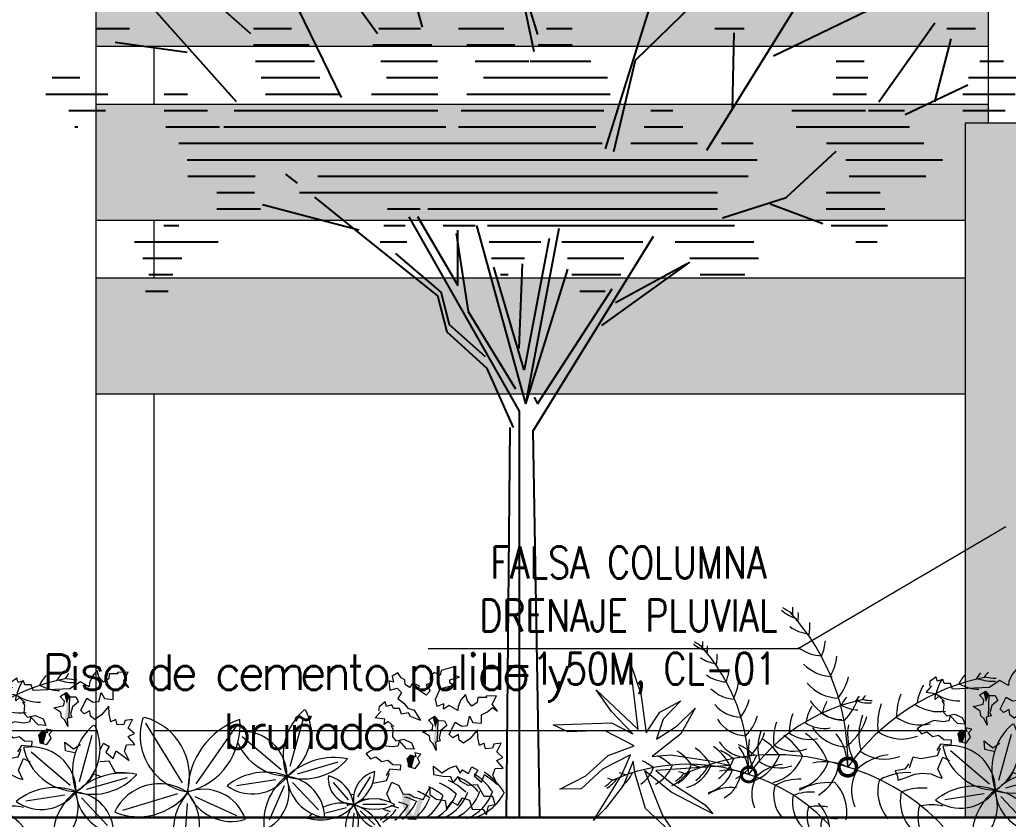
# Model space of a CAD drawing. Header units: millimetres. Extents: x 8.3 to 26.8, y 5.8 to 17.5.
# Drawn here: x 24.275 to 25.981, y 7.159 to 8.54 of the extents above; entities that cross this region are included whole.
import ezdxf

# ---------------------------------------------------------------- set-up
doc = ezdxf.new("R2010")
doc.units = ezdxf.units.MM
for name, color, linetype, lineweight in [('.', 7, 'Continuous', 0), ('Ale-Texto', 3, 'Continuous', 5), ('Arborizacion', 76, 'Continuous', 0), ('LEST 01', 253, 'Continuous', 9), ('LROTULOS', 7, 'Continuous', 5)]:
    doc.layers.add(name, color=color, linetype=linetype, lineweight=lineweight)
doc.layers.add('LHATCH', color=254, linetype='Continuous', lineweight=5, true_color=0xcfcfcf)
doc.styles.get("Standard").update_dxf_attribs({"font": 'arial.ttf'})
doc.styles.add('STYLE5', font='romans.shx', dxfattribs={"width": 0.8})

# ---------------------------------------------------------------- blocks, each defined once
blk = doc.blocks.new('DJHDTYSJSTD')
at = {"color": 49, "true_color": 0x594322}
for p, q in [((63.60216769562312, 12.74323309076743), (63.43356474371492, 12.97566917050034)), ((63.5533186870185, 12.65707932807587), (63.40780152289231, 12.95747591342145)), ((64.04758516760043, 12.58587565683053), (64.24207523247165, 12.89986393267165)), ((64.1375068656034, 12.71338304761304), (64.3223958620951, 12.8028332282509)), ((63.91051650171944, 12.5874889802829), (63.9745923809898, 12.79222049495488)), ((63.9511023855339, 12.70731862858673), (64.02914978979064, 12.78312386641544)), ((63.34490895441357, 12.71793136188275), (63.24716026364543, 12.73157630469192)), ((63.92155045576677, 12.58375609092595), (63.9511023855339, 12.70731862858673)), ((63.79424983523152, 12.23277783977906), (63.64503921964544, 12.49555119528927)), ((63.80258499490942, 12.24263252069678), (63.73639057709159, 12.48375279902962)), ((63.80258499490942, 12.24263252069678), (63.84759721063256, 12.48031612137763)), ((63.8003117695427, 12.28811566339401), (63.7593937129421, 12.42759730099883)), ((63.80258499490942, 12.24263252069678), (63.85952886084186, 12.42457624205309)), ((63.82152853963192, 11.68470597027754), (63.81243563816512, 12.20624600653902))]:
    blk.add_line(p, q, dxfattribs=at)
at = {"color": 47, "true_color": 0x8d6a35}
for p, q in [((63.66276671863026, 12.75193561306974), (63.62184357476047, 12.90100256109087)), ((63.43080116882198, 12.74296738731048), (63.35181976570826, 12.81325724540788)), ((63.41159023183682, 12.6512227525935), (63.29565573813504, 12.78084970928057)), ((64.27996232191667, 12.6512227525935), (64.35573650080671, 12.75810813793197)), ((64.08219171501366, 12.64136807167577), (64.08446494038037, 12.7444631951228)), ((64.35573650080671, 12.6512227525935), (64.37771101268481, 12.73612461896164)), ((64.31557618599498, 12.6337875478929), (64.40044326635183, 12.67396432394211)), ((64.15493492674808, 12.52159579590641), (64.22237394596023, 12.58451414330423)), ((63.58965955222839, 12.4639838151566), (63.51740744676058, 12.52200587671125)), ((64.06855236281343, 12.49430591028808), (64.15493492674808, 12.52159579590641)), ((64.13296041487, 12.51325721974526), (64.20418814302664, 12.48672538650521)), ((63.5767779418171, 12.47762875796577), (63.44644635412622, 12.51174111498868)), ((63.65634082965165, 12.49582201504465), (63.71089823845246, 12.40258157251535)), ((63.70862501308578, 12.47308044369605), (63.72453759065267, 12.36771116311415)), ((63.71089823845246, 12.40258157251535), (63.71089823845246, 12.47762875796577)), ((63.68361953405205, 12.38893662970618), (63.58965955222839, 12.4639838151566)), ((63.83441015004325, 12.46625797229146), (63.8003117695427, 12.28811566339401)), ((63.81243563816512, 12.20624600653902), (63.9753970040833, 12.4693337809569)), ((63.68816598478547, 12.3934849439759), (63.62678889988451, 12.44579055807771)), ((63.79349209344262, 12.3176797061472), (63.79803854417601, 12.43214561526855)), ((63.90563787819988, 12.34875985365697), (64.02460333905722, 12.43441977240341)), ((63.92382368113349, 12.37984000116674), (64.02005688832384, 12.43214561526855)), ((63.69953211161895, 12.34951790603525), (63.68816598478547, 12.3934849439759)), ((63.81849757247633, 12.24263252069678), (63.91927723040008, 12.39803325824563)), ((63.69650114446336, 12.33966322511753), (63.68361953405205, 12.38893662970618)), ((63.72453759065267, 12.36771116311415), (63.78894564270922, 12.26309993491054)), ((63.75030081147529, 12.29038982052887), (63.69650114446336, 12.33966322511753)), ((63.74802758610859, 12.30630892047289), (63.69953211161895, 12.34951790603525)), ((63.78591467555361, 12.21079432080873), (63.75030081147529, 12.29038982052887)), ((63.81395112174292, 12.25172914923624), (63.81849757247633, 12.24263252069678)), ((63.79424983523152, 11.68470597027754), (63.79424983523152, 12.23277783977906)), ((63.77672194372618, 11.68245056333781), (63.78136822482019, 12.21079432080873))]:
    blk.add_line(p, q, dxfattribs=at)
at = {"color": 99, "true_color": 0x1a511e}
for p, q in [((63.81395112174292, 12.71868941426104), (63.77757951587572, 12.89531561840192)), ((63.73413379745899, 12.70608380755388), (63.80700231281531, 12.70608380755388)), ((63.80840864256423, 12.70608380755388), (63.8907998407625, 12.70608380755388)), ((64.22237394596027, 12.70608380755388), (64.26038363180477, 12.70608380755388)), ((64.41681334312365, 12.70608380755388), (64.44860778440324, 12.70608380755388)), ((63.16213587028433, 12.68387672058508), (63.19951886216333, 12.68387672058508)), ((63.4449219771734, 12.68387672058508), (63.52425947866729, 12.68387672058508)), ((63.74531150786761, 12.68387672058508), (63.91299209692393, 12.68387672058508)), ((64.22237394596027, 12.68387672058508), (64.26537037683138, 12.68387672058508)), ((64.40157114924014, 12.68387672058508), (64.48332769513483, 12.68387672058508)), ((63.15348241722748, 12.66166963361628), (63.2375995448895, 12.66166963361628)), ((63.45047184605824, 12.66166963361628), (63.54971437668501, 12.66166963361628)), ((63.59384880597738, 12.66166963361628), (63.68361953405209, 12.66166963361628)), ((63.72312336419076, 12.66166963361628), (63.91674386959034, 12.66166963361628)), ((64.21789849389411, 12.66166963361628), (64.26361790407275, 12.66166963361628)), ((64.39371647646546, 12.66166963361628), (64.46466766365805, 12.66166963361628)), ((63.18473093491118, 12.63946254664749), (63.23435105880029, 12.63946254664749)), ((63.31384154106868, 12.63946254664749), (63.37215829811011, 12.63946254664749)), ((63.40814963060214, 12.63946254664749), (63.68361953405209, 12.63946254664749)), ((63.71509430460147, 12.63946254664749), (63.90830710915462, 12.63946254664749)), ((64.16250419142345, 12.63946254664749), (64.26186543131409, 12.63946254664749)), ((64.26608266521035, 12.63946254664749), (64.31461612468422, 12.63946254664749)), ((64.39378146389183, 12.63946254664749), (64.45095109132082, 12.63946254664749)), ((63.19275999450048, 12.61725545967869), (63.19702750818604, 12.61725545967869)), ((63.316074078084, 12.61725545967869), (63.38840072855614, 12.61725545967869)), ((63.39432043666761, 12.61725545967869), (63.69445846999297, 12.61725545967869)), ((63.7116766951946, 12.61725545967869), (63.89742599441317, 12.61725545967869)), ((64.16821224555163, 12.61725545967869), (64.32138839229393, 12.61725545967869)), ((63.33324610675053, 12.5950483727099), (63.90607944747002, 12.5950483727099)), ((64.20939751663082, 12.5950483727099), (64.34085900737492, 12.5950483727099)), ((63.3449089544136, 12.5728412857411), (64.11553235372531, 12.5728412857411)), ((64.2355638517761, 12.5728412857411), (64.36604293772746, 12.5728412857411)), ((63.34548798542506, 12.55063419877231), (63.43687136173567, 12.55063419877231)), ((63.52123047396053, 12.55063419877231), (64.10335076453184, 12.55063419877231)), ((64.23981271491526, 12.55063419877231), (64.3438449494512, 12.55063419877231)), ((63.38506926922533, 12.52842711180351), (63.43570762671866, 12.52842711180351)), ((63.49645731219368, 12.52842711180351), (64.06173268671338, 12.52842711180351)), ((64.20873459376006, 12.52842711180351), (64.28187786932551, 12.52842711180351)), ((63.38506926922533, 12.50622002483472), (63.44411302000166, 12.50622002483472)), ((63.6156240196395, 12.50622002483472), (63.66003512058256, 12.50622002483472)), ((63.66998018185187, 12.50622002483472), (64.06173268671338, 12.50622002483472)), ((64.20873459376006, 12.50622002483472), (64.28812105352822, 12.50622002483472)), ((63.31314350230622, 12.48401293786592), (63.333553846938, 12.48401293786592)), ((63.61065868015665, 12.48401293786592), (63.63965084864537, 12.48401293786592)), ((63.7509707611394, 12.48401293786592), (64.08494768961015, 12.48401293786592)), ((64.21568997395323, 12.48401293786592), (64.29187103329079, 12.48401293786592)), ((63.27368122625697, 12.46180585089712), (63.38674280175521, 12.46180585089712)), ((63.6056933406738, 12.46180585089712), (63.64190827118193, 12.46180585089712)), ((63.75301980621106, 12.46180585089712), (63.82314017667296, 12.46180585089712)), ((63.85130159932002, 12.46180585089712), (63.96088368912234, 12.46180585089712)), ((64.24909122141676, 12.46180585089712), (64.27770210460382, 12.46180585089712)), ((63.28487361359121, 12.43959876392833), (63.33770730950868, 12.43959876392833)), ((63.75619391125598, 12.43959876392833), (63.8009421883967, 12.43959876392833)), ((63.85895931115021, 12.43959876392833), (63.93541008833489, 12.43959876392833)), ((63.2927150142347, 12.41739167695954), (63.32549188256328, 12.41739167695954)), ((63.76864644126461, 12.41739167695954), (63.77874420012044, 12.41739167695954)), ((63.86476493885322, 12.41739167695954), (63.93127148035119, 12.41739167695954)), ((63.28850505094092, 12.39518458999074), (63.31909585204301, 12.39518458999074)), ((63.87572335769165, 12.39518458999074), (63.91002296292608, 12.39518458999074))]:
    blk.add_line(p, q, dxfattribs=at)
at = {"color": 97, "true_color": 0x25742c}
for p, q in [((63.80713144564282, 12.77857555214572), (63.81849757247633, 12.74218903798794)), ((63.22111301296271, 12.75049798149147), (63.26669088188371, 12.75049798149147)), ((63.43432248550385, 12.75049798149147), (63.48562756753249, 12.75049798149147)), ((63.60393316398203, 12.75049798149147), (63.66034044680688, 12.75049798149147)), ((63.71177837664177, 12.75049798149147), (63.77295799644605, 12.75049798149147)), ((63.83060663084048, 12.75049798149147), (63.86547756338818, 12.75049798149147)), ((64.05826653939532, 12.75049798149147), (64.09817518420766, 12.75049798149147)), ((64.37223804112818, 12.75049798149147), (64.41099241036336, 12.75049798149147)), ((63.43432248550385, 12.72829089452267), (63.50962898639431, 12.72829089452267)), ((63.59582020394554, 12.72829089452267), (63.67572775718902, 12.72829089452267)), ((63.72295608705038, 12.72829089452267), (63.78805281062827, 12.72829089452267)), ((63.81950763670236, 12.72829089452267), (63.86547756338818, 12.72829089452267)), ((63.43694457513662, 12.70608380755388), (63.51694423253079, 12.70608380755388)), ((63.60673107953895, 12.70608380755388), (63.68326669660361, 12.70608380755388)), ((63.61425663096615, 12.68387672058508), (63.68361953405209, 12.68387672058508)), ((63.31384154106868, 12.66166963361628), (63.34523261418603, 12.66166963361628)), ((63.97197517903201, 12.63946254664749), (64.00164589498998, 12.63946254664749)), ((63.96278980457287, 12.61725545967869), (64.01505841563261, 12.61725545967869)), ((63.94469904481178, 12.5950483727099), (64.03489491579437, 12.5950483727099)), ((64.06716958020391, 12.5950483727099), (64.11011696973274, 12.5950483727099)), ((63.4938668684428, 12.54091014082014), (63.47827150926004, 12.55343399579447)), ((63.69083433699642, 12.48401293786592), (63.73427319624757, 12.48401293786592)), ((64.00448631891626, 12.46180585089712), (64.1111123680462, 12.46180585089712)), ((64.0243621657013, 12.43959876392833), (64.11733203693414, 12.43959876392833)), ((64.03853109438828, 12.41739167695954), (64.0989394180767, 12.41739167695954))]:
    blk.add_line(p, q, dxfattribs=at)
blk = doc.blocks.new('47')
at = {"color": 99, "lineweight": 0, "true_color": 0x256f25}
for p, q in [((1710.064902356148, 123.2403271585278), (1710.058992043365, 123.235860100515)), ((1710.066026929928, 123.2361690009169), (1710.064902356148, 123.2403271585278)), ((1710.058992043365, 123.235860100515), (1710.058497658444, 123.2317953277133)), ((1710.071117866126, 123.2376945643984), (1710.066026929928, 123.2361690009169)), ((1710.072527627559, 123.2339747680785), (1710.071117866126, 123.2376945643984)), ((1710.07844672232, 123.2340881168854), (1710.072527627559, 123.2339747680785)), ((1710.115364163184, 123.2303525781028), (1710.080410692637, 123.2287120330606)), ((1710.125450811743, 123.23683445926), (1710.115364163184, 123.2303525781028)), ((1710.134037408571, 123.2358843614107), (1710.133633960111, 123.2322690995456)), ((1710.156336523659, 123.2282306386837), (1710.161944267535, 123.2308309619591)), ((1710.161944267535, 123.2308309619591), (1710.166738791272, 123.235102511163)), ((1710.171347795357, 123.2316529536627), (1710.166457317236, 123.2381075081391)), ((1710.166738791272, 123.235102511163), (1710.171347795357, 123.2316529536627)), ((1710.125695095275, 123.2095316631936), (1710.131372511211, 123.2212241930246)), ((1710.131372511211, 123.2212241930246), (1710.137524515987, 123.2174907054876)), ((1710.142822196212, 123.2180947255989), (1710.144884382659, 123.2268121084425)), ((1710.144884382659, 123.2268121084425), (1710.147991578797, 123.2209802365278)), ((1710.147991578797, 123.2209802365278), (1710.156319161612, 123.2200450343162)), ((1710.156319161612, 123.2200450343162), (1710.156336523659, 123.2282306386837)), ((1710.137524515987, 123.2174907054876), (1710.142822196212, 123.2180947255989)), ((1710.152326620035, 123.213907970723), (1710.145274328638, 123.2054134687122)), ((1710.152620579255, 123.2066140301198), (1710.152326620035, 123.213907970723)), ((1710.128955432675, 123.2063548377812), (1710.125695095275, 123.2095316631936)), ((1710.134333999358, 123.2094881247464), (1710.128955432675, 123.2063548377812)), ((1710.134938062255, 123.2041904417626), (1710.134333999358, 123.2094881247464)), ((1710.139119900239, 123.2012203631354), (1710.134938062255, 123.2041904417626)), ((1710.145274328638, 123.2054134687122), (1710.139119900239, 123.2012203631354)), ((1710.154194781919, 123.1989863350833), (1710.152620579255, 123.2066140301198)), ((1710.15887349044, 123.2012503886916), (1710.154194781919, 123.1989863350833)), ((1710.160189867065, 123.1959116336706), (1710.15887349044, 123.2012503886916)), ((1710.166588397911, 123.1964521513372), (1710.160189867065, 123.1959116336706)), ((1710.167913429768, 123.2002741116841), (1710.166588397911, 123.1964521513372)), ((1710.174791396702, 123.2012417982103), (1710.167913429768, 123.2002741116841)), ((1710.170679382247, 123.19303251347), (1710.174791396702, 123.2012417982103)), ((1710.176543713753, 123.187691305208), (1710.170679382247, 123.19303251347)), ((1710.170661974655, 123.184846869075), (1710.176543713753, 123.187691305208)), ((1710.176863836203, 123.1774720288453), (1710.170661974655, 123.184846869075)), ((1710.111012833927, 123.1712647526955), (1710.11057689626, 123.1794765334627)), ((1710.11057689626, 123.1794765334627), (1710.118590701809, 123.1731016698198)), ((1710.118590701809, 123.1731016698198), (1710.125468681911, 123.1774479918203)), ((1710.144013087848, 123.1722849571781), (1710.147113922874, 123.1787333447971)), ((1710.147113922874, 123.1787333447971), (1710.152640767123, 123.1754257657444)), ((1710.152640767123, 123.1754257657444), (1710.149348126494, 123.1701579327494)), ((1710.167131549904, 123.1709513672152), (1710.169116595885, 123.1772042460253)), ((1710.169116595885, 123.1772042460253), (1710.176863836203, 123.1774720288453)), ((1710.066498320923, 123.1531061033767), (1710.07122057065, 123.1640091038533)), ((1710.07122057065, 123.1640091038533), (1710.077604195448, 123.160912014819)), ((1710.119558355958, 123.1696022983332), (1710.111012833927, 123.1712647526955)), ((1710.149348126494, 123.1701579327494), (1710.156275982576, 123.1641056711357)), ((1710.156275982576, 123.1641056711357), (1710.159231133189, 123.1714070905539)), ((1710.159231133189, 123.1714070905539), (1710.165342023142, 123.1669612920485)), ((1710.165342023142, 123.1669612920485), (1710.171426819508, 123.1620621455251)), ((1710.171426819508, 123.1620621455251), (1710.167131549904, 123.1709513672152)), ((1710.038572070094, 123.1577181392724), (1710.035283925692, 123.152632655821)), ((1710.152492681052, 123.1615950162945), (1710.143618410955, 123.1609373934187)), ((1710.158675887802, 123.1505177637577), (1710.152492681052, 123.1615950162945)), ((1710.035283925692, 123.152632655821), (1710.026102037533, 123.1511481347596)), ((1710.026102037533, 123.1511481347596), (1710.028080903487, 123.1460310649473)), ((1710.028080903487, 123.1460310649473), (1710.028569118793, 123.142104481815)), ((1710.035525574898, 123.1444321130299), (1710.044567967468, 123.1480037909031)), ((1710.044567967468, 123.1480037909031), (1710.051434739211, 123.1487771862098)), ((1710.051434739211, 123.1487771862098), (1710.060306523692, 123.1482654496517)), ((1710.060306523692, 123.1482654496517), (1710.066248081235, 123.145388739906)), ((1710.066248081235, 123.145388739906), (1710.070523344055, 123.1440375744352)), ((1710.070523344055, 123.1440375744352), (1710.066498320923, 123.1531061033767)), ((1710.133648370151, 123.142410424691), (1710.138146481428, 123.1494279596172)), ((1710.138146481428, 123.1494279596172), (1710.144830232304, 123.1470282431278)), ((1710.167120503423, 123.1504854632866), (1710.158675887802, 123.1505177637577)), ((1710.388669710838, 123.1276783584531), (1710.400651866173, 123.1466732658478)), ((1710.028569118793, 123.142104481815), (1710.035525574898, 123.1444321130299)), ((1710.379740257108, 123.124909306691), (1710.365451679215, 123.14122460343)), ((1710.358050685983, 123.1123655714773), (1710.377961583782, 123.1174765779192)), ((1710.393477752243, 123.1206223455557), (1710.415861556089, 123.1207018035985)), ((1710.391036803199, 123.1143243668553), (1710.404793068456, 123.1010121208584))]:
    blk.add_line(p, q, dxfattribs=at)
at = {"color": 3, "lineweight": 0, "true_color": 0x1fff1f}
for p, q in [((1710.136681237918, 123.2422941170645), (1710.134037408571, 123.2358843614107)), ((1710.141078472402, 123.247563167649), (1710.136681237918, 123.2422941170645)), ((1710.142807033918, 123.2414859252599), (1710.141078472402, 123.247563167649)), ((1710.14706739069, 123.2364971530883), (1710.142807033918, 123.2414859252599)), ((1710.15226290413, 123.2398359237045), (1710.14706739069, 123.2364971530883)), ((1710.15272989782, 123.2445520334325), (1710.15226290413, 123.2398359237045)), ((1710.16091924818, 123.2445994342053), (1710.15272989782, 123.2445520334325)), ((1710.170554436053, 123.2460577788669), (1710.16052945091, 123.2457264612265)), ((1710.16052945091, 123.2457264612265), (1710.16091924818, 123.2445994342053)), ((1710.166457317236, 123.2381075081391), (1710.170554436053, 123.2460577788669)), ((1710.080410692637, 123.2287120330606), (1710.07844672232, 123.2340881168854)), ((1710.133633960111, 123.2322690995456), (1710.125450811743, 123.23683445926)), ((1710.324612961747, 123.1567664347855), (1710.336721876756, 123.2007728606291)), ((1710.315800369885, 123.1531788531965), (1710.278818016571, 123.1847701038865)), ((1710.331298035161, 123.1495118901239), (1710.370131082982, 123.1607838827241)), ((1710.310707417503, 123.1438365676012), (1710.273563455767, 123.1382652723242)), ((1710.318796264587, 123.1381811756815), (1710.304656796183, 123.1056301511674)), ((1710.326685370111, 123.1412674816785), (1710.351209668736, 123.1152323108217)), ((1710.38478986249, 123.1120308100817), (1710.382708955384, 123.0884643524858))]:
    blk.add_line(p, q, dxfattribs=at)
at = {"color": 97, "lineweight": 0, "true_color": 0x339933}
for p, q in [((1710.187129300251, 123.1975495684551), (1710.221803460124, 123.1409057674894)), ((1710.272708334628, 123.1944897072252), (1710.234757962988, 123.1401638194029)), ((1710.124350668711, 123.1420753386423), (1710.13645958372, 123.1860817644859)), ((1710.115538076849, 123.1384877570533), (1710.078555723535, 123.1700790077433)), ((1710.131035742125, 123.1348207939807), (1710.169868789947, 123.1460927865809)), ((1710.110445124468, 123.129145471458), (1710.073301162731, 123.123574176181)), ((1710.126423077076, 123.1265763855353), (1710.150947375701, 123.1005412146785)), ((1710.165640074277, 123.1150840953214), (1710.217866057326, 123.1307555687626)), ((1710.273914456362, 123.1096331127006), (1710.23428720894, 123.127589881282)), ((1710.223802736647, 123.0744191343748), (1710.226978261529, 123.1212306034765))]:
    blk.add_line(p, q, dxfattribs=at)
at = {"color": 3, "lineweight": 0, "true_color": 0x1fff1f}
blk.add_lwpolyline([(1709.822361899206, 123.2174813306466), (1709.805560103958, 123.2000408975517), (1709.799475032775, 123.1812183061012), (1709.818960922507, 123.1939822571626), (1709.836056880261, 123.2107333574647), (1709.822464245023, 123.1863267276807), (1709.795307640332, 123.1646291270444), (1709.812706967264, 123.1663869226843), (1709.84988981995, 123.1604922329368), (1709.869836496607, 123.1561893587911), (1709.798805229691, 123.1515504657763), (1709.81395484292, 123.1389524947531), (1709.845536343976, 123.1188609154933), (1709.852869290814, 123.1102490790126), (1709.813307972464, 123.1309771815734), (1709.787951760866, 123.1515484363799), (1709.804984653893, 123.1086450870325), (1709.820921355853, 123.0856795132852), (1709.789030752461, 123.1153412654208), (1709.779010237623, 123.1483566875909), (1709.777267176101, 123.1603191500113), (1709.768145302484, 123.1375083946218), (1709.751043611573, 123.1153341625334), (1709.739380121389, 123.1040072087159), (1709.766559658708, 123.1473973364974), (1709.774719826376, 123.1663798197968), (1709.748210092141, 123.1526575323402), (1709.727919914207, 123.133991788644), (1709.707489517998, 123.1336689608516), (1709.732402142142, 123.1464339266111), (1709.753490875122, 123.1655783311559), (1709.778240348363, 123.1749936856739), (1709.750004752077, 123.1895032559966), (1709.715048680466, 123.1880611852618), (1709.701169875521, 123.1949172554991), (1709.756556343341, 123.1966821540264), (1709.776975273236, 123.1861587182462), (1709.756567809655, 123.207528417599), (1709.742065066882, 123.2281017018019), (1709.782087172157, 123.190306774034), (1709.774333570493, 123.2539473582261), (1709.784517236234, 123.2242815472975), (1709.789425852152, 123.1871180693397), (1709.802534767837, 123.2068989971854)], close=True, dxfattribs=at)
for points in [[(1710.420128649693, 123.1221493743499), (1710.41640193249, 123.130545808779), (1710.421124182217, 123.1414488092555), (1710.427507807016, 123.1383517202213), (1710.431402041374, 123.1303952370914), (1710.438018554223, 123.1302084998486), (1710.441503019662, 123.1275385472984), (1710.450917815078, 123.1251761892298), (1710.457216645548, 123.1363780477563), (1710.457109615067, 123.1300168857409), (1710.462961491006, 123.125585982873), (1710.471521954221, 123.1241825825504), (1710.472879435258, 123.1161775458097), (1710.47807491908, 123.1228949546588), (1710.483551981718, 123.1198501300932), (1710.488050092996, 123.1268676650194), (1710.494733843871, 123.1244679485301), (1710.497421349964, 123.1158664028686), (1710.507862265991, 123.1155239959612), (1710.511017983364, 123.1105339661729), (1710.512874728946, 123.1190682930144), (1710.519055323334, 123.1203361056176), (1710.517024114991, 123.1279251686889), (1710.508579499369, 123.1279574691599), (1710.50239629262, 123.1390347216968), (1710.493522022522, 123.1383770988209), (1710.486661407226, 123.1422164239741), (1710.483760957874, 123.1471267953046), (1710.479135806572, 123.1412861117964), (1710.476909124554, 123.1466124112518), (1710.469461967527, 123.1470420037354), (1710.460916445495, 123.1487044580977), (1710.460480507828, 123.156916238865), (1710.468494313376, 123.1505413752221), (1710.475372293479, 123.1548876972225), (1710.481864251921, 123.1570471708315), (1710.485757228662, 123.1501953271012), (1710.488012510704, 123.1532489204743), (1710.493916699416, 123.1497246625804), (1710.497017534442, 123.1561730501994), (1710.502544378691, 123.1528654711466), (1710.499251738062, 123.1475976381516), (1710.506179594143, 123.141545376538), (1710.509134744757, 123.1488467959562), (1710.51524563471, 123.1444009974507), (1710.521330431076, 123.1395018509273), (1710.517035161472, 123.1483910726175), (1710.519020207453, 123.1546439514276), (1710.526767447771, 123.1549117342475), (1710.520565586223, 123.1622865744773), (1710.52644732532, 123.1651310106103), (1710.520582993815, 123.1704722188722), (1710.52469500827, 123.1786815036125), (1710.517817041336, 123.1777138170863), (1710.516492009479, 123.1738918567394), (1710.510093478633, 123.1733513390729), (1710.508777102008, 123.1786900940939), (1710.504098393487, 123.1764260404855), (1710.502524190823, 123.1840537355221), (1710.502230231603, 123.1913476761252), (1710.495177940206, 123.1828531741145), (1710.489023511807, 123.1786600685376), (1710.484841673823, 123.1816301471649), (1710.484237610926, 123.1869278301487), (1710.478859044243, 123.1837945431835), (1710.475598706844, 123.1869713685958), (1710.48127612278, 123.1986638984268), (1710.487428127555, 123.1949304108898), (1710.49272580778, 123.1955344310012), (1710.494787994227, 123.2042518138448), (1710.497895190364, 123.1984199419301), (1710.50622277318, 123.1974847397184), (1710.506240135227, 123.205670344086), (1710.511847879103, 123.2082706673613), (1710.516642402841, 123.2125422165652), (1710.521251406925, 123.2090926590649), (1710.516360928804, 123.2155472135413), (1710.520458047621, 123.2234974842691), (1710.510433062478, 123.2231661666287), (1710.510822859748, 123.2220391396075), (1710.502633509388, 123.2219917388347), (1710.502166515698, 123.2172756291068), (1710.496971002258, 123.2139368584906), (1710.492710645486, 123.2189256306621), (1710.49098208397, 123.2250028730512), (1710.486584849486, 123.2197338224668), (1710.483941020139, 123.213324066813), (1710.483537571679, 123.2097088049479), (1710.475354423311, 123.2142741646622), (1710.470158867086, 123.2109353968047), (1710.470263454737, 123.2161271966277), (1710.463928415925, 123.2133089368943), (1710.462328122433, 123.220483326699), (1710.466983120964, 123.2302206709477), (1710.476221022342, 123.232676559776), (1710.481181204901, 123.2319356164082), (1710.476145031956, 123.2358646099955), (1710.476118868726, 123.2387899457551), (1710.485108951282, 123.2414550214404), (1710.480006787517, 123.2431137621863), (1710.481139984154, 123.2514949153902), (1710.467991698443, 123.2477052258974), (1710.467017877435, 123.2432132842359), (1710.461255669929, 123.2458197447517), (1710.457367748379, 123.2414958855345), (1710.457766327626, 123.2360151493073), (1710.453567055192, 123.2341782645587), (1710.457321799477, 123.2283090238128), (1710.453456265549, 123.2243737042486), (1710.446015350541, 123.2294160116747), (1710.447336636406, 123.2331732092013), (1710.440630455123, 123.2351843887963), (1710.437880755784, 123.2314446180684), (1710.433752445403, 123.2342167050288), (1710.43330159893, 123.2387908363093), (1710.43002383749, 123.240539291034), (1710.426673871683, 123.2455405132538), (1710.421219304204, 123.2422166838198), (1710.422524442853, 123.236683640338), (1710.418043696381, 123.2378517525654), (1710.419086152946, 123.2288902864812), (1710.426016429892, 123.2307645751954), (1710.430329051133, 123.2266823651845), (1710.426617996763, 123.2209189400894), (1710.432275627027, 123.216499272439), (1710.436303060615, 123.211978701137), (1710.442167402531, 123.2100160855634), (1710.448158806436, 123.2001194304365), (1710.438837393071, 123.2041007044202), (1710.436959393499, 123.2075876658859), (1710.430314304205, 123.2061517384629), (1710.428350333888, 123.2115278222877), (1710.422431239128, 123.2114144734808), (1710.421021477695, 123.2151342698006), (1710.415930541496, 123.2136087063191), (1710.414805967715, 123.2177668639301), (1710.408895654932, 123.2132998059173), (1710.408401270012, 123.2092350331155)], [(1710.420330847952, 123.1953456848726), (1710.421965632557, 123.1920793425654), (1710.421536040074, 123.1846321855386), (1710.424953297103, 123.1807965740019), (1710.432321978127, 123.1823856723039), (1710.439665732716, 123.1790382815894), (1710.442304685198, 123.1729734892486), (1710.434987053812, 123.1733955897481), (1710.428137644116, 123.180807798809), (1710.426749109814, 123.1758849878406), (1710.421440234399, 123.1750866765097), (1710.412670541542, 123.1762422607686), (1710.400753938013, 123.1712770202605), (1710.396761406846, 123.1685185493557), (1710.400773944796, 123.1637389640412), (1710.405879822177, 123.1655235815625), (1710.411537409656, 123.1611039166708), (1710.417066709904, 123.1623443352848), (1710.42210288009, 123.1584152989115), (1710.429096737402, 123.1580118828276), (1710.428809093749, 123.1530255238697), (1710.419110368297, 123.1538448812475), (1710.41558236717, 123.1478759725014)]]:
    blk.add_lwpolyline(points, dxfattribs=at)
at = {"color": 99, "lineweight": 0, "true_color": 0x256f25}
for points in [[(1710.072871217853, 123.2168808323862), (1710.067560886212, 123.2219192146731), (1710.063978424259, 123.2187959207566), (1710.064323022238, 123.2241405352421), (1710.055387109386, 123.2253875228192), (1710.060868532143, 123.2317426556361)], [(1710.114933686796, 123.2230815509292), (1710.114292862998, 123.2025967903539)], [(1710.070427236384, 123.2179059794704), (1710.072062020989, 123.2146396371631), (1710.071632428506, 123.2071924801363), (1710.075049685535, 123.2033568685997), (1710.082418366559, 123.2049459669017), (1710.089762121148, 123.2015985761872), (1710.09240107363, 123.1955337838463), (1710.085083442244, 123.1959558843459), (1710.078234032548, 123.2033680934068), (1710.076845498246, 123.1984452824383), (1710.071536622831, 123.1976469711074), (1710.062766929974, 123.1988025553663), (1710.050850326445, 123.1938373148583), (1710.046857795278, 123.1910788439534), (1710.050870333229, 123.1862992586389), (1710.055976210609, 123.1880838761602), (1710.061633798088, 123.1836642112685), (1710.067163098337, 123.1849046298826), (1710.072199268522, 123.1809755935093), (1710.079193125834, 123.1805721774253), (1710.078905482181, 123.1755858184674), (1710.069206756729, 123.1764051758452), (1710.065678755601, 123.1704362670992)], [(1710.422774829421, 123.1943205377885), (1710.41746449778, 123.1993589200753), (1710.413882035826, 123.1962356261589), (1710.414226633805, 123.2015802406444), (1710.405290720954, 123.2028272282215), (1710.410772143711, 123.2091823610383)], [(1710.464837298364, 123.2005212563315), (1710.464196474566, 123.1800364957561)], [(1710.092389666548, 123.1888032398252), (1710.08953426888, 123.1782838389561)], [(1710.039511366267, 123.1539588602487), (1710.043006471543, 123.1644672191013), (1710.050215721201, 123.1626606784734), (1710.066187331304, 123.1656560108594), (1710.068905921215, 123.1728601173465)], [(1710.442293278116, 123.1662429452274), (1710.439437880448, 123.1557235443584)], [(1710.402822920334, 123.1406074175022), (1710.416090942872, 123.1430957162616), (1710.418809532782, 123.1502998227487)], [(1710.384956240355, 123.1300349653063), (1710.38215318911, 123.1295817700008)], [(1710.378259991536, 123.121255187817), (1710.378472730361, 123.1195441872173), (1710.381484033966, 123.1205517698374)], [(1710.384680842249, 123.1216214223493), (1710.38470661981, 123.1216300475248)], [(1710.390848897139, 123.1240125638756), (1710.394471579035, 123.1254434963054), (1710.401338350779, 123.126216891612), (1710.41021013526, 123.1257051550539), (1710.411736642541, 123.1249660696642)]]:
    blk.add_lwpolyline(points, dxfattribs=at)
for points in [[(1710.113253028836, 123.1943309475239), (1710.110431023112, 123.2006012235157), (1710.107403606138, 123.2033098052726), (1710.106758468445, 123.2078951317432), (1710.103869286686, 123.2096211533016), (1710.100179337596, 123.2121080526085), (1710.109596546226, 123.2142936949654), (1710.110105872328, 123.218617521807), (1710.106002437944, 123.2229475506402), (1710.111688625447, 123.2269077785769), (1710.115338757358, 123.2226038833574), (1710.120987605646, 123.2225379249129), (1710.123457142905, 123.2180422696351), (1710.117718688175, 123.2131754367518), (1710.115951581411, 123.2061953057911), (1710.117154598818, 123.2033970528414), (1710.112531903516, 123.202104367)], [(1710.463156640405, 123.1717706529261), (1710.460334634679, 123.178040928918), (1710.457307217706, 123.1807495106748), (1710.456662080012, 123.1853348371454), (1710.453772898253, 123.1870608587039), (1710.450082949164, 123.1895477580108), (1710.459500157793, 123.1917334003677), (1710.460009483895, 123.1960572272092), (1710.455906049513, 123.2003872560425), (1710.461592237015, 123.2043474839792), (1710.465242368925, 123.2000435887596), (1710.470891217214, 123.1999776303152), (1710.473360754473, 123.1954819750374), (1710.467622299743, 123.190615142154), (1710.465855192978, 123.1836350111933), (1710.467058210386, 123.1808367582436), (1710.462435515084, 123.1795440724023)], [(1710.092839467297, 123.1918700007459), (1710.094001367123, 123.1883593940417), (1710.088628956887, 123.1898388275363), (1710.085425997861, 123.1861251876635), (1710.086565510065, 123.1822260413063), (1710.08664150045, 123.1790379910868), (1710.093362620156, 123.1772858227457), (1710.097587996588, 123.1829546482007), (1710.09555682062, 123.187165115825), (1710.09869131362, 123.190817736111)], [(1710.442743078865, 123.1693097061481), (1710.44390497869, 123.165799099444), (1710.438532568455, 123.1672785329386), (1710.435329609429, 123.1635648930657), (1710.436469121632, 123.1596657467085), (1710.436545112019, 123.156477696489), (1710.443266231726, 123.1547255281479), (1710.447491608156, 123.1603943536029), (1710.445460432188, 123.1646048212272), (1710.448594925188, 123.1682574415132)]]:
    blk.add_lwpolyline(points, close=True, dxfattribs=at)
for points, const_width in [([(1709.972691004177, 123.1552230008853, 1), (1709.989356737682, 123.15414846537, 1)], 0.0033400676631297), ([(1709.879905266969, 123.1479968142029, 1), (1709.893793378222, 123.1471013679401, 1)], 0.0027833897192748)]:
    blk.add_lwpolyline(points, format="xyb", close=True, dxfattribs=dict(at, const_width=const_width))
for centre, radius, start, end in [((1709.943847149412, 123.3378936273383), 0.04007353468139, 231.8947925220335, 245.9257661431351), ((1709.875930792948, 123.3031055051533), 0.0528516111513528, 356.6145010463355, 3.635434496629769), ((1709.944115862073, 123.3340867061607), 0.04007353468139, 229.3542990159657, 252.916974754845), ((1709.770845352031, 123.1600257832203), 0.210246345845497, 358.5445871243189, 42.24356335578471), ((1709.881236377704, 123.2980700671332), 0.0528516111513528, 355.4674769561048, 3.635434496629769), ((1709.948873924968, 123.3209023454223), 0.04007353468139, 235.0048782555433, 262.5030043727847), ((1709.892152857926, 123.2887347140503), 0.0528516111513528, 350.7271450170704, 3.635434496629769), ((1709.711700556846, 123.1519991328154), 0.1752052882045808, 358.5445871243189, 42.24356335578471), ((1709.907375637787, 123.2805681487677), 0.0528516111513528, 337.9750971249497, 353.5383244455146), ((1709.918055355061, 123.2659111832641), 0.0528516111513528, 333.4241829395012, 353.4661974493629), ((1709.967641342529, 123.2805927677542), 0.04007353468139, 224.5728538223305, 267.7149896397959), ((1709.930409600689, 123.2530377937188), 0.0528516111513528, 322.1906172717198, 345.9832270332255), ((1709.833533085754, 123.2402912852959), 0.044043009292794, 333.4241829395012, 353.4661974493629), ((1709.973177485392, 123.2602024625904), 0.04007353468139, 220.1130653271528, 268.7667630968408), ((1710.115975892941, 123.2114725776214), 0.0528516111513528, 149.941293928465, 165.5045212490299), ((1709.874854741978, 123.2525259390376), 0.0333946122344917, 224.5728538223305, 267.7149896397959), ((1710.01355409783, 123.1927913051067), 0.044043009292794, 139.8441838773466, 152.7524733569148), ((1709.940191300014, 123.2359204645988), 0.0528516111513528, 314.9603357071744, 344.4417665400897), ((1710.025494536964, 123.193629487992), 0.044043009292794, 139.8441838773466, 148.0121414178768), ((1710.031544904289, 123.1943705763367), 0.044043009292794, 139.8441838773466, 146.865117327647), ((1710.080229954192, 123.2036049033808), 0.0528516111513528, 157.4963913407528, 181.2890011022559), ((1709.880310667982, 123.2354796989571), 0.0333946122344917, 220.1130653271528, 268.7667630968408), ((1709.844670764062, 123.2295091415641), 0.044043009292794, 322.1906172717198, 345.9832270332255), ((1710.030255048766, 123.0468927911367), 0.1752052882045808, 101.2360550182, 144.935031249668), ((1709.979375670073, 123.2389063768286), 0.04007353468139, 211.9114432660882, 267.2752606971869), ((1709.999309340939, 123.194871461483), 0.044043009292794, 149.941293928465, 165.5045212490299), ((1709.991520450508, 123.2424634414794), 0.0333946122344917, 240.9766140011832, 268.4747401184444), ((1710.00124538575, 123.2489334279731), 0.0333946122344917, 250.5626436191314, 274.1253193580353), ((1710.003313287055, 123.2513496785955), 0.0333946122344917, 257.5538522308568, 271.5848258519633), ((1710.06218226681, 123.195669818122), 0.0528516111513528, 159.037851833884, 188.5192826668057), ((1709.852822180167, 123.2152447006308), 0.044043009292794, 314.9603357071744, 344.4417665400897), ((1709.969521058648, 123.1883150662825), 0.044043009292794, 157.4963913407528, 181.2890011022559), ((1709.975149300657, 123.2332513009682), 0.0333946122344917, 235.564816421607, 270.4374076010398), ((1709.948128669112, 123.2167355798224), 0.0528516111513528, 307.8491400793549, 344.5483800129752), ((1710.044386346227, 123.1849755746843), 0.0528516111513528, 158.931238361003, 195.6304782946189), ((1710.050123505066, 123.2348142956057), 0.04007353468139, 234.7128552771377, 283.3665530468195), ((1709.885475821883, 123.2177329608223), 0.0333946122344917, 211.9114432660882, 267.2752606971869), ((1709.954481319164, 123.1817024952335), 0.044043009292794, 159.037851833884, 188.5192826668057), ((1709.958961345686, 123.2247751533762), 0.0333946122344917, 235.7646287341783, 278.906764551646), ((1709.981087643647, 123.213929417093), 0.04007353468139, 212.9477919586759, 269.3544731906383), ((1710.033701222565, 123.1849387012753), 0.0528516111513528, 169.2824434526238, 206.0213009974901), ((1709.859436654415, 123.1992572966504), 0.044043009292794, 307.8491400793549, 344.5483800129752), ((1709.939651385345, 123.172790625702), 0.044043009292794, 158.931238361003, 195.6304782946189), ((1709.89119875575, 123.1406205588407), 0.0528516111513528, 27.17332187474211, 56.65475270764591), ((1709.944432351043, 123.2143228931365), 0.0333946122344917, 234.7128552771377, 283.3665530468195), ((1709.911891280731, 123.1423179220909), 0.0528516111513528, 20.06212624692021, 56.76136618053185), ((1709.928177806464, 123.1539200492508), 0.0528516111513528, 0.8300974824288635, 37.83505173641604), ((1709.886902466528, 123.1969188277093), 0.0333946122344917, 212.9477919586759, 269.3544731906383), ((1709.855508659287, 123.1277615608072), 0.0528516111513528, 45.63716910707103, 65.67918361693368), ((1709.842810935542, 123.1469110211741), 0.044043009292794, 0.8300974824288635, 37.83505173641604), ((1709.871911549416, 123.1365354309712), 0.0528516111513528, 34.4036034392975, 58.19621320080482), ((1709.929720161522, 123.2031346399777), 0.0333946122344917, 236.2043576768041, 291.5681751079027), ((1709.911733854462, 122.9561853060265), 0.210246345845497, 70.75757329189494, 114.456549523338), ((1709.838289881808, 123.1220697508178), 0.0528516111513528, 50.18808329251128, 65.75131061309345), ((1709.856676376733, 123.1794621943842), 0.04007353468139, 296.7858399899016, 339.9279758073717), ((1709.878154073206, 123.1794476126773), 0.04007353468139, 292.3260514947313, 340.9797492644116), ((1709.900325595746, 123.1788439982524), 0.04007353468139, 284.1244294336598, 339.4882468647446), ((1710.026022184077, 123.113877679131), 0.0528516111513528, 97.20914873851964, 133.9480062833723), ((1710.016229052173, 123.202334587997), 0.04007353468139, 234.1251451833359, 290.5318264153193), ((1710.366373606165, 123.1002337429693), 0.0647382773350502, 78.69920173238883, 134.0895460399156), ((1709.829107642207, 122.9821320684872), 0.1752052882045808, 70.75757329189494, 114.456549523338), ((1709.83496539633, 123.1763893978783), 0.04007353468139, 305.2551969405083, 340.1277881199435), ((1709.924347916886, 123.1135423794076), 0.044043009292794, 97.20914873851964, 133.9480062833723), ((1709.924631596025, 123.1728441881232), 0.04007353468139, 285.1607781262424, 341.5674593582054), ((1709.958652878174, 123.1068022131609), 0.0528516111513528, 64.95820303544241, 101.9631572894344), ((1709.932737274246, 123.1625280012604), 0.04007353468139, 300.9040083139252, 352.737349303476), ((1710.336786443, 123.2012794865896), 0.0565506761486131, 254.4822607656522, 318.3767726526018), ((1709.839855760176, 123.1626811369011), 0.0333946122344917, 285.1607781262424, 341.5674593582054), ((1709.868206828633, 123.1076461577659), 0.044043009292794, 64.95820303544241, 101.9631572894344), ((1709.846610492027, 123.1540843145154), 0.0333946122344917, 300.9040083139252, 352.737349303476), ((1709.923121705442, 123.1289429933153), 0.0333946122344917, 150.8819605239606, 202.7153015135052), ((1710.024550730345, 123.1323584158202), 0.04007353468139, 150.8819605239606, 202.7153015135052), ((1710.037597151317, 123.0965324432975), 0.0528516111513528, 86.57119791797732, 119.4453320706931), ((1710.385052987559, 123.1446499327033), 0.0243610115400898, 173.3730351324963, 269.6566477663557), ((1710.352386516522, 123.1157484663822), 0.032824001674394, 8.628092033744913, 75.04923968736928), ((1710.412164369826, 123.1250207360325), 0.0276663117258657, 105.3651649340927, 190.6537103720067), ((1710.368866691595, 123.1524911903754), 0.0359756796729939, 296.4787193539713, 358.7369005041241), ((1710.460932336642, 123.0939320487637), 0.0572559120806322, 42.79867796147335, 65.41986764825367), ((1710.469046451834, 123.1006331879957), 0.0572559120806322, 34.4036034392975, 58.19621320080482), ((1710.478895047438, 123.1021408216685), 0.0572559120806322, 32.03316170832929, 58.6502301254471), ((1709.943978712862, 123.1282908099651), 0.0333946122344917, 163.7289238997706, 220.4385687665672), ((1709.933993722919, 123.0990880162131), 0.044043009292794, 86.57119791797732, 119.4453320706931), ((1709.96198535055, 123.0870853446733), 0.0528516111513528, 84.19023179993997, 120.8894717335488), ((1709.940078043024, 123.111869178691), 0.04007353468139, 349.2888836792464, 45.69556491121807), ((1710.049579139249, 123.1315757957999), 0.04007353468139, 163.7289238997706, 220.4385687665672), ((1710.432622978592, 123.0849620344962), 0.0572559120806322, 50.18808329251128, 65.75131061309345), ((1710.443011167224, 123.0884383099461), 0.0572559120806322, 47.91192162216041, 65.89243153940241), ((1710.451276654195, 123.0911281619847), 0.0572559120806322, 45.63716910707103, 65.67918361693368), ((1709.870983888946, 123.0912154340262), 0.044043009292794, 84.19023179993997, 120.8894717335488), ((1709.961787075804, 123.1208665165576), 0.0333946122344917, 167.6443925422965, 224.2375968742917), ((1709.945671142765, 123.086866028291), 0.044043009292794, 84.96907970198433, 111.5861481191287), ((1710.070949174778, 123.122666643711), 0.04007353468139, 167.6443925422965, 224.2375968742917), ((1710.051610055131, 123.0818660577911), 0.0528516111513528, 84.96907970198433, 111.5861481191287), ((1710.419161002371, 123.0719616095497), 0.0572559120806322, 62.94013118463445, 75.84842066418727), ((1710.424489724679, 123.0795714027129), 0.0572559120806322, 54.79840037477049, 68.76056350013627), ((1710.429021452658, 123.1438083188118), 0.0434129959048392, 305.2551969405083, 340.1277881199435), ((1710.441476664781, 123.1455297676226), 0.0434129959048392, 301.5182881957232, 340.53862573775), ((1710.452541681428, 123.1471371816932), 0.0434129959048392, 296.7858399899016, 339.9279758073717), ((1710.463799611231, 123.1474483426575), 0.0434129959048392, 294.3568822113225, 340.4172725501392), ((1710.47580918594, 123.147121384844), 0.0434129959048392, 292.3260514947313, 340.9797492644116), ((1710.488245259341, 123.1501533411036), 0.0434129959048392, 279.381712953137, 335.9749172851352), ((1709.975692133574, 123.1080375515317), 0.0333946122344917, 163.2020372772975, 209.2624276160936), ((1709.924073404493, 123.0926174017167), 0.04007353468139, 348.2525349866618, 43.61635241775384), ((1710.060464811076, 123.0659306390527), 0.0528516111513528, 78.19944217918022, 100.8206318659666), ((1710.353361702566, 123.148734725335), 0.0430227630378017, 253.5773482447309, 318.0484394767243), ((1710.374313489924, 123.0760487139357), 0.0456479808887761, 76.08603083655649, 113.8735653796288), ((1710.42185631232, 123.1324014518787), 0.0389406079031483, 198.716461373913, 256.3330464603964), ((1710.404363911614, 123.0890900597833), 0.0366257456756104, 57.94614996724899, 121.3841061809275), ((1710.404671496633, 123.1622492182625), 0.0462580937327858, 245.8436512981206, 294.4283795482551), ((1710.371191583575, 123.0777175872449), 0.0447553318489501, 22.11077298342406, 71.02857339987116), ((1710.405918474893, 123.0637901358195), 0.0572559120806322, 67.68046312367755, 75.84842066418727), ((1710.398146150468, 123.1405759096917), 0.0434129959048392, 306.2555492077347, 331.7692444337434), ((1710.413620228184, 123.0669585769415), 0.0572559120806322, 67.32828540872613, 75.84842066418727), ((1710.404749578983, 123.1411175747082), 0.0434129959048392, 307.2178644230991, 334.7159905403622), ((1710.416007508786, 123.1414287356725), 0.0434129959048392, 309.1683294911137, 339.3852011042273), ((1710.385558705288, 123.1415552406255), 0.0434129959048392, 304.1077786895997, 318.1387523106944), ((1710.389574656005, 123.1405725830552), 0.0434129959048392, 301.5672851835137, 325.129960922431), ((1710.398968366507, 123.0599835759197), 0.0572559120806322, 68.8274872138879, 75.84842066418727), ((1709.988641415434, 123.096664140305), 0.0333946122344917, 163.0806840896798, 202.1010216317244), ((1709.961642124119, 123.0620073794687), 0.044043009292794, 77.72687828803045, 95.70738820527592)]:
    blk.add_arc(centre, radius, start, end, dxfattribs=at)
at = {"color": 3, "lineweight": 0, "true_color": 0x1fff1f}
for centre, radius, start, end in [((1709.856261143273, 123.2970390381102), 0.0333946122344917, 229.3542990159657, 252.916974754845), ((1709.856037216055, 123.3002114724249), 0.0333946122344917, 231.8947925220335, 245.9257661431351), ((1709.799440252335, 123.2712213706041), 0.044043009292794, 356.6145010463355, 3.635434496629769), ((1709.803861572965, 123.267025172254), 0.044043009292794, 355.4674769561048, 3.635434496629769), ((1709.958083170486, 123.3003272577556), 0.04007353468139, 233.0422107729386, 267.9148019523784), ((1709.860226195686, 123.2860520708282), 0.0333946122344917, 235.0048782555433, 262.5030043727847), ((1709.812958639817, 123.2592457113516), 0.044043009292794, 350.7271450170704, 3.635434496629769), ((1709.866889598609, 123.2689713473722), 0.0333946122344917, 233.0422107729386, 267.9148019523784), ((1709.82463332136, 123.2525054232156), 0.044043009292794, 337.9750971249497, 353.5383244455146), ((1710.153110742333, 123.033898173206), 0.210246345845497, 101.2360550182, 144.935031249668), ((1710.133069601211, 123.2089763899699), 0.0528516111513528, 139.8441838773466, 152.7524733569148), ((1710.14739812817, 123.2099822094322), 0.0528516111513528, 139.8441838773466, 148.0121414178768), ((1710.154658568961, 123.2108715154459), 0.0528516111513528, 139.8441838773466, 146.865117327647), ((1710.12078062828, 123.2792464381565), 0.04007353468139, 257.5538522308568, 271.5848258519633), ((1710.09867070153, 123.2060491701079), 0.0528516111513528, 150.0134209246095, 170.0554354344707), ((1710.106629224423, 123.2685829536172), 0.04007353468139, 240.9766140011832, 268.4747401184444), ((1710.118299146714, 123.2763469374095), 0.04007353468139, 250.5626436191314, 274.1253193580353), ((1710.086983844603, 123.2575283850037), 0.04007353468139, 235.564816421607, 270.4374076010398), ((1709.984888348097, 123.1903519552217), 0.044043009292794, 150.0134209246095, 170.0554354344707), ((1710.067558298637, 123.2473570078932), 0.04007353468139, 235.7646287341783, 278.906764551646), ((1710.375238493015, 123.1668039705014), 0.057352901663001, 130.4327977783718, 199.4417911202951), ((1710.295355250291, 123.1884880550147), 0.0488671177355172, 302.0290391974285, 26.51748119663922), ((1710.03246887764, 123.2213883918151), 0.04007353468139, 236.2043576768041, 291.5681751079027), ((1710.279072282714, 123.1473065792215), 0.0424689717176127, 0.18648879230574, 94.2475811904111), ((1709.829238830764, 123.1372425818742), 0.044043009292794, 20.06212624692021, 56.76136618053185), ((1709.930747115626, 123.1727598978612), 0.044043009292794, 169.2824434526238, 206.0213009974901), ((1710.322816249781, 123.1996532639558), 0.0522910052045342, 203.2749944892356, 268.2439728166885), ((1709.782253312894, 123.1251122808044), 0.044043009292794, 45.63716910707103, 65.67918361693368), ((1709.795922388002, 123.1324238392744), 0.044043009292794, 34.4036034392975, 58.19621320080482), ((1709.811995059947, 123.1358281124991), 0.044043009292794, 27.17332187474211, 56.65475270764591), ((1709.767904331662, 123.1203691058133), 0.044043009292794, 50.18808329251128, 65.75131061309345), ((1709.783226410766, 123.1681961421186), 0.0333946122344917, 296.7858399899016, 339.9279758073717), ((1709.80112449116, 123.1681839906962), 0.0333946122344917, 292.3260514947313, 340.9797492644116), ((1709.819600759943, 123.1676809786755), 0.0333946122344917, 284.1244294336598, 339.4882468647446), ((1709.820748881432, 123.1054511746134), 0.0528516111513528, 67.32828540872613, 75.84842066418727), ((1709.812560589861, 123.1739056340904), 0.04007353468139, 307.2178644230991, 334.7159905403622), ((1709.916186973632, 123.1872564701293), 0.0333946122344917, 234.1251451833359, 290.5318264153193), ((1709.919068780366, 122.9537750746383), 0.210246345845497, 43.4428453085402, 72.86173653554667), ((1709.753286831348, 123.1065202923097), 0.044043009292794, 67.32828540872613, 75.84842066418727), ((1709.746463255039, 123.1635656752071), 0.0333946122344917, 307.2178644230991, 334.7159905403622), ((1709.765133927097, 123.1656354783637), 0.0333946122344917, 305.2551969405083, 340.1277881199435), ((1709.794845937219, 123.1743096333987), 0.04007353468139, 304.1077786895997, 318.1387523106944), ((1709.798552968651, 123.1734025648722), 0.04007353468139, 301.5672851835137, 325.129960922431), ((1709.807224086038, 123.0990127121318), 0.0528516111513528, 68.8274872138879, 75.84842066418727), ((1709.83522008046, 122.9801235423304), 0.1752052882045808, 42.89698385960686, 72.86173653554667), ((1710.301218990779, 123.0931591183915), 0.0579648293653168, 69.47643616996744, 129.3093295517463), ((1710.288411201146, 123.1716329099586), 0.0412606077609323, 234.5798361145452, 323.547234052347), ((1710.354413267099, 123.1035556686264), 0.0549968885827802, 127.9157778770166, 187.5328655415978), ((1710.284199917604, 123.132265350457), 0.0391971979752483, 293.597660408626, 21.47653742787948), ((1710.36373416723, 123.1498842607982), 0.0425212624813842, 184.2511519718423, 261.2155315204483), ((1710.317444257308, 123.1073079884039), 0.0398000030976601, 0.7972606618147592, 83.4500350054879), ((1709.731701044504, 123.1639023412974), 0.0333946122344917, 304.1077786895997, 318.1387523106944), ((1709.734790237364, 123.1631464508587), 0.0333946122344917, 301.5672851835137, 325.129960922431), ((1709.74201616852, 123.1011549069082), 0.044043009292794, 68.8274872138879, 75.84842066418727), ((1709.953050106051, 123.0735865126757), 0.044043009292794, 78.19944217918022, 100.8206318659666), ((1710.087635244102, 123.1072718856799), 0.04007353468139, 163.2020372772975, 209.2624276160936), ((1710.413502606763, 123.0974169364138), 0.0366177048565349, 141.3451543883674, 207.1617086967232), ((1710.352202840522, 123.1033157526597), 0.0371048588214374, 321.8306311160388, 26.67623196300709), ((1710.374313489924, 123.0760487139357), 0.0456479808887761, 129.1178098142141, 136.5060860362131)]:
    blk.add_arc(centre, radius, start, end, dxfattribs=at)
at = {"color": 97, "lineweight": 0, "true_color": 0x339933}
for centre, radius, start, end in [((1710.236398292777, 123.1857758591141), 0.0543272217518301, 161.6472808092813, 259.716197828457), ((1710.171086575022, 123.1473431535898), 0.0577671348016153, 345.3229475969786, 74.89192788640612), ((1710.174976199979, 123.1521128743582), 0.057352901663001, 130.4327977783718, 199.4417911202951), ((1710.095092957256, 123.1737969588715), 0.0488671177355172, 302.0290391974285, 26.51748119663922), ((1710.212015647251, 123.1954346034748), 0.0648174038400066, 283.3907309018108, 5.148322375182514), ((1710.300844001901, 123.1316788063874), 0.0736846955716139, 109.2329404520771, 178.6465379279994), ((1710.078809989679, 123.1326154830784), 0.0424689717176127, 0.18648879230574, 100.1356780811264), ((1710.122553956746, 123.1849621678126), 0.0522910052045342, 191.629001377818, 268.2439728166885), ((1710.166111313129, 123.085542646826), 0.0647382773350502, 78.69920173238883, 134.0895460399156), ((1710.136524149964, 123.1865883904464), 0.0565506761486131, 254.4822607656522, 318.3767726526018), ((1710.100956697743, 123.0784680222483), 0.0579648293653168, 69.47643616996744, 129.3093295517463), ((1710.200310939009, 123.093074516324), 0.0470634401572428, 56.3752070085101, 154.4607144959207), ((1710.088148908111, 123.1569418138155), 0.0412606077609323, 234.5798361145452, 323.547234052347), ((1710.154150974064, 123.0888645724832), 0.0549968885827802, 127.9157778770166, 187.5328655415978), ((1710.083937624569, 123.1175742543137), 0.0391971979752483, 293.597660408626, 21.47653742787948), ((1710.163471874194, 123.1351931646551), 0.0425212624813842, 184.2511519718423, 261.2155315204483), ((1710.117181964272, 123.0926168922607), 0.0398000030976601, 0.7972606618147592, 83.4500350054879), ((1710.180252749776, 123.1682591184778), 0.0594690290234424, 247.5249923347299, 321.6238703612749), ((1710.266021444605, 123.096302478173), 0.0523326089678149, 137.8855031185068, 214.2987317391432), ((1710.191547398273, 123.1009840124652), 0.0468630258859632, 312.0001007447168, 40.46521915183965), ((1710.242071097824, 123.092788749684), 0.0420899175326871, 18.76248364769897, 111.3354952739996), ((1710.268546160168, 123.1485601088356), 0.0443015702815716, 201.7970298643715, 287.5765813882714)]:
    blk.add_arc(centre, radius, start, end, dxfattribs=at)
at = {"color": 99, "lineweight": 0, "true_color": 0x256f25}
for points in [[(1710.109853012722, 123.2256293324623), (1710.111688625447, 123.2269077785769), (1710.112226687114, 123.2159612500635), (1710.114933686796, 123.2230815509292)], [(1710.112226687114, 123.2159612500635), (1710.114933686796, 123.2230815509292), (1710.112531903516, 123.202104367), (1710.114292862998, 123.2025967903539)], [(1710.110431023112, 123.2006012235157), (1710.113253028836, 123.1943309475239), (1710.112226687114, 123.2159612500635), (1710.112531903516, 123.202104367)], [(1710.45975662429, 123.2030690378645), (1710.461592237015, 123.2043474839792), (1710.462130298681, 123.1934009554658), (1710.464837298364, 123.2005212563315)], [(1710.460334634679, 123.178040928918), (1710.463156640405, 123.1717706529261), (1710.462130298681, 123.1934009554658), (1710.462435515084, 123.1795440724023)], [(1710.462130298681, 123.1934009554658), (1710.464837298364, 123.2005212563315), (1710.462435515084, 123.1795440724023), (1710.464196474566, 123.1800364957561)], [(1710.088628956887, 123.1898388275363), (1710.092389666548, 123.1888032398252), (1710.085425997861, 123.1861251876635), (1710.08953426888, 123.1782838389561)], [(1710.085425997861, 123.1861251876635), (1710.08953426888, 123.1782838389561), (1710.086565510065, 123.1822260413063), (1710.08953426888, 123.1782838389561)], [(1710.438532568455, 123.1672785329386), (1710.442293278116, 123.1662429452274), (1710.435329609429, 123.1635648930657), (1710.439437880448, 123.1557235443584)], [(1710.435329609429, 123.1635648930657), (1710.439437880448, 123.1557235443584), (1710.436469121632, 123.1596657467085), (1710.439437880448, 123.1557235443584)], [(1710.436469121632, 123.1596657467085), (1710.439437880448, 123.1557235443584), (1710.436545112019, 123.156477696489), (1710.439437880448, 123.1557235443584)], [(1710.430586447504, 123.1320616322584), (1710.431402041374, 123.1303952370914), (1710.431253925686, 123.1199431258746)], [(1710.431402041374, 123.1303952370914), (1710.439722731853, 123.1289026792532), (1710.431253925686, 123.1199431258746), (1710.437428360869, 123.116598175232)], [(1710.431402041374, 123.1303952370914), (1710.438018554223, 123.1302084998486), (1710.439722731853, 123.1289026792532)], [(1710.431253925686, 123.1199431258746), (1710.437428360869, 123.116598175232), (1710.435256777562, 123.1062047359506), (1710.441374907999, 123.1095483370761)], [(1710.444533110988, 123.1057276667216), (1710.441374907999, 123.1095483370761), (1710.450917815078, 123.1251761892298), (1710.447009463148, 123.1261568504701)], [(1710.435256777562, 123.1062047359506), (1710.441374907999, 123.1095483370761), (1710.444533110988, 123.1057276667216), (1710.441374907999, 123.1095483370761)]]:
    blk.add_solid(points, dxfattribs=at)
at = {"color": 3, "lineweight": 0, "true_color": 0x1fff1f}
blk.add_solid([(1710.086565510065, 123.1822260413063), (1710.08953426888, 123.1782838389561), (1710.08664150045, 123.1790379910868), (1710.08953426888, 123.1782838389561)], dxfattribs=at)

msp = doc.modelspace()

# ---------------------------------------------------------------- hatches: boundary and pattern name
at = {"layer": '.'}
h = msp.add_hatch(color=256, dxfattribs=at)
h.set_gradient(color1=(204, 153, 102), color2=(204, 153, 102))
h.paths.add_polyline_path([(24.40657766617695, 8.093900294889934), (24.40657766617695, 7.893900294889935), (25.90676638970867, 7.893900294889933), (25.90676638970867, 8.093900294889929)])
h.paths.add_polyline_path([(24.40657766617695, 8.393900294889926), (24.40657766617695, 8.193900294889929), (25.90676638970867, 8.193900294889927), (25.90676638970867, 8.361198497485406), (25.94651945650414, 8.361198497485406), (25.94651750262411, 8.39390029488993)])
h.paths.add_polyline_path([(24.40657766617695, 8.693900294889929), (24.40657766617695, 8.49390029488993), (25.94651153094485, 8.493847395542428), (25.94649958126503, 8.693847395542424)])
h.paths.add_polyline_path([(24.40657766617695, 8.99390029488993), (24.40657766617695, 8.79390029488993), (25.94649360645057, 8.793846969443939), (25.94648165677076, 8.993846969443938)])
h.paths.add_polyline_path([(24.40657766617695, 9.293900294889927), (24.40657766617695, 9.093900294889927), (25.94351043666501, 9.09390029434829), (25.94351043666501, 9.107063894465258), (25.94647489224073, 9.107063894465258), (25.94646371818681, 9.294082360051982)])
h.paths.add_polyline_path([(24.40657766617695, 9.59390029488992), (24.40657766617695, 9.393900294889926), (25.94645775741112, 9.393846969443937), (25.94645469482265, 9.445105053445557), (25.93644233534197, 9.445105053445557), (25.93644233534197, 9.49590505283163), (25.94212751747584, 9.49590505283163), (25.94212751747584, 9.593900294889925)])
at = {"layer": '.', "true_color": 0x939598}
h = msp.add_hatch(color=252, dxfattribs=at)
h.dxf.hatch_style = 1
h.paths.add_polyline_path([(26.05676638973195, 8.361198497485406), (25.90676638970867, 8.361198497485406), (25.90676638970867, 7.162163964458704), (26.05676638973195, 7.162163964458704)])

# ---------------------------------------------------------------- linework, layer by layer
at = {"lineweight": 5}
for p, q in [((24.40657766617695, 7.162163964458704), (24.40657766617695, 10.0021639644587)), ((24.50657766617695, 8.39399632916552), (24.50657766617695, 8.49399632916552)), ((24.50657766617695, 8.09390029488993), (24.50657766617695, 8.193900294889927)), ((24.50657766617695, 7.162163964458704), (24.50657766617695, 7.893900294889933)), ((23.64084239983345, 7.312163964458703), (24.40657766617695, 7.312163964458703)), ((24.50657766617695, 7.312163964458703), (25.90676638970867, 7.312163964458703))]:
    msp.add_line(p, q, dxfattribs=at)
at = {"lineweight": 30}
msp.add_line((23.64084239983344, 7.162163964458704), (26.84050449720841, 7.162163964458704), dxfattribs=at)
at = {"layer": 'LEST 01'}
msp.add_line((25.94645469482266, 9.445105053445557), (25.94651945650414, 8.361198497485406), dxfattribs=at)
msp.add_lwpolyline([(25.90676638970867, 7.162163964458704), (26.05676638973195, 7.162163964458704), (26.05676638973195, 8.361198497485406), (25.90676638970867, 8.361198497485406)], close=True, dxfattribs=at)
at = {"layer": 'LHATCH', "color": 252, "true_color": 0x939598}
for p, q in [((24.40657766617695, 8.493990354325613), (25.94651151690591, 8.494082362907884)), ((24.40657766617695, 8.393990354325611), (25.94651749174579, 8.39408236326487)), ((24.40657766617695, 8.193900294889927), (25.90676638970867, 8.193900294889927)), ((24.40657766617695, 8.09390029488993), (25.90676638970867, 8.093900294889929)), ((24.40657766617695, 7.893900294889933), (25.90676638970867, 7.893900294889933))]:
    msp.add_line(p, q, dxfattribs=at)
at = {"layer": 'LROTULOS', "lineweight": 0, "elevation": -4.009342547e-07}
msp.add_lwpolyline([(24.97977356371587, 7.454224534245815), (25.61858594834905, 7.454224534245815), (25.97740490558268, 7.664466576460156)], dxfattribs=at)

# ---------------------------------------------------------------- block references
at = {"xscale": 1.276753706504084, "yscale": 1.276753706504084, "zscale": 1.276753706504084}
msp.add_blockref('DJHDTYSJSTD', (-56.31199685131161, -7.754290189019431), dxfattribs=at)
at = {"layer": 'Arborizacion', "color": 31, "xscale": 1.818216783632952, "yscale": 1.818216783632952, "zscale": 1.818216783632952}
for p in [(-3084.99917467655, -216.6749382253429), (-3083.411892661807, -216.6726473650292)]:
    msp.add_blockref('47', p, dxfattribs=at)

# ---------------------------------------------------------------- texts
at = {"layer": 'Ale-Texto', "color": 5, "ltscale": 1.1, "insert": (24.03669331557381, 7.443607564112989), "char_height": 0.0610376730043333, "width": 1.4596326771568, "attachment_point": 1}
msp.add_mtext('\\pxqc;{\\Fromans|c0;\\T0.8;\\C3;Piso de cemento pulido y\\Pbruñado}', dxfattribs=at)
at = {"layer": 'LROTULOS', "lineweight": 0, "insert": (25.32567401140173, 7.502568327630262, -4.009342547e-07), "char_height": 0.055, "width": 0.5809309523809523, "attachment_point": 5, "style": 'STYLE5'}
msp.add_mtext('\\A1;\\pxqc;FALSA COLUMNA DRENAJE PLUVIAL\\PH=1.50M, CL-01', dxfattribs=at)

doc.saveas('drawing.dxf')
